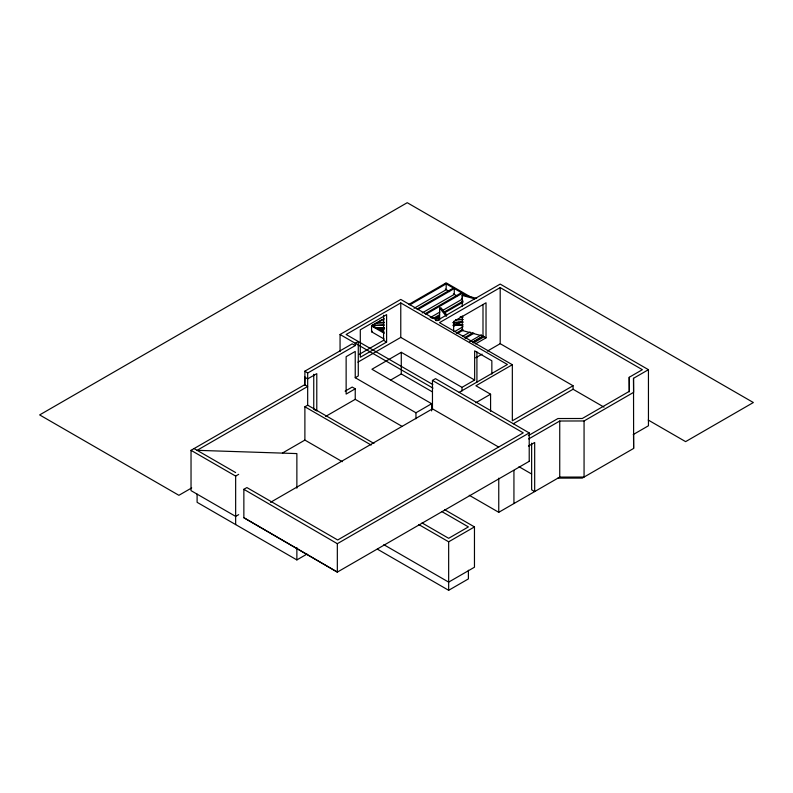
<?xml version="1.0" encoding="UTF-8"?>
<svg xmlns="http://www.w3.org/2000/svg" width="793" height="793" viewBox="0 0 793 793"><rect width="100%" height="100%" fill="white"/><g stroke="black" fill="none" stroke-linecap="round" stroke-linejoin="round"><path stroke-width="1.19" d="M462.24 306.326L462.24 295.452L462.844 294.699L476.682 298.426M453.646 331.157L453.646 321.482L486.03 302.787L486.03 337.848L482.996 336.093L462.24 330.503L462.844 329.759M340.058 351.557L340.058 334.487L400.772 299.427L437.201 320.461L500.195 284.092L648.446 369.687L648.446 425.772L633.27 434.534M459.216 392.317L507.411 364.502L400.772 302.936L346.135 334.487L432.809 384.526M375.634 325.586L371.937 325.427L376.536 322.771L384.337 322.573M376.913 322.84L381.512 319.896L383.971 319.807M384.258 333.278L371.55 325.943L384.228 318.627M408.871 304.393L446.181 282.853L471.597 297.524M409.753 304.909L446.181 283.874L446.181 289.723L414.045 308.279M383.862 325.189L371.55 325.645L371.55 331.781L372.442 331.276M304.889 385.428L304.889 371.144L352.201 343.835L355.234 345.589L355.234 343.25L358.277 341.496L358.277 375.961L355.234 377.716L355.234 351.428L346.135 356.681L346.135 394.081L355.234 388.818L355.234 399.335L402.11 426.396M377.607 329.313L379.758 328.074M380.531 330.106L383.753 328.252M416.969 309.072L453.398 288.037M373.949 443.446L307.674 405.173L307.674 373.047L355.234 345.589M381.423 330.612L384.635 328.758M417.852 309.587L454.28 288.553L454.28 294.391L422.134 312.948M238.683 514.647L235.65 516.392L191.034 490.639L191.034 450.325L304.641 384.734L304.889 376.992M425.058 313.741L461.486 292.716M425.95 314.256L462.378 293.222L462.378 299.07L443.089 310.202M359.368 354.302L383.574 340.326L386.607 342.08L386.607 314.623L360.3 329.809L360.3 357.266L386.607 342.08M430.232 317.626L439.877 312.055M433.156 318.419L439.59 314.712M443.872 312.234L463.162 301.102M357.921 362.153L400.772 337.402L474.65 380.055L474.65 350.843L491.848 360.775L491.848 374.088M435.109 318.31L439.401 315.842M444.754 312.739L462.973 302.232M629.216 391.871L629.216 377.28L642.37 369.687L500.195 287.601L439.481 322.652L512.337 364.721L512.337 420.805L573.061 385.755L573.061 389.254L513.279 423.769M342.308 461.685L304.889 440.085L304.889 406.789L307.674 405.173M474.65 380.055L461.992 387.361L401.278 352.3L371.937 369.251L431.64 403.716L431.64 410.923M456.847 323.435L458.988 322.196M453.447 326.419L456.659 324.565M458.8 323.326L460.951 322.087M345.114 391.157L352.201 387.063L355.234 388.818M454.518 331.643L463.092 326.696M456.371 333.06L462.805 329.343M457.254 333.566L462.616 330.473M191.708 487.913L178.891 495.308L39.65 414.917L407.235 202.701L753.35 402.527L685.618 441.632L648.228 420.042M462.616 336.321L470.11 331.989M325.645 416.424L355.234 399.335M390.8 379.976L401.278 373.919L432.175 391.752M464.47 337.729L473.034 332.782M465.352 338.244L473.927 333.298M191.034 450.325L235.65 476.087L238.683 474.333M469.634 341.614L481.42 334.805M472.549 342.12L482.996 336.093L482.996 304.661M472.559 342.407L482.203 336.837M282.477 453.031L304.889 440.085M473.451 342.923L484.166 336.728M475.582 343.875L486.03 337.848M529.347 461.248L337.332 572.1L243.857 517.72L243.857 489.311L246.891 487.566L337.689 539.983L523.251 432.849L432.463 380.432L432.463 408.841L270.492 502.346M432.463 380.432L435.506 378.667L529.218 432.919L529.218 461.328M475.701 357.831L482.085 354.144M487.417 351.071L500.195 343.686L573.061 385.755M355.234 377.716L415.958 412.776L431.64 403.716M243.857 517.72L337.332 572.1L337.332 543.691L243.857 489.311M512.337 364.721L475.909 385.755L490.58 394.22L490.58 411.289M475.77 402.775L490.58 394.22M197.1 494.138L197.1 502.316L296.869 559.917L306.99 554.079M337.332 543.691L529.218 432.919M528.356 435.625L557.955 418.535L582.28 418.496L629.335 391.326L629.216 377.28M557.955 478.129L582.28 478.09L633.637 448.432L633.518 378.301L648.446 369.687M528.713 438.925L559.739 421.014L584.064 420.964L633.637 392.347L633.518 378.301M528.455 446.082L534.68 442.494L534.68 491.571L531.637 489.816L531.637 443.188M469.258 495.278L498.757 512.308L559.739 477.099L584.064 477.059L584.064 420.964M418.853 524.599L448.66 541.807L474.462 526.909L474.462 567.223L448.66 582.121L383.812 544.682M377.329 549.123L448.66 590.299L468.395 578.91L468.395 570.246M439.639 320.194L439.639 308.1L440.938 307.753L446.895 315.128M431.858 318.043L439.223 317.765M460.099 316.992L462.557 316.903M432.195 318.32L439.609 318.043M460.624 317.269L463.092 317.18M376.913 322.553L384.288 322.285M435.872 320.372L438.331 320.283M455.529 319.648L462.894 319.371M435.823 320.58L438.291 320.491M455.579 319.857L462.993 319.579M383.921 322.791L376.536 322.771M371.937 325.427L384.288 324.971M453.447 322.414L463.33 322.047M452.773 322.642L462.616 322.285M454.429 322.672L460.584 322.444M371.55 325.943L375.267 325.804M454.478 322.88L460.664 322.652M371.55 325.645L375.595 327.985L384.209 327.668M453.11 325.12L462.943 324.753M384.209 327.955L375.595 327.985M453.11 325.408L462.943 325.051M462.24 295.452L474.928 298.862M445.299 283.369L467.533 296.205M445.269 289.118L449.591 291.616M453.398 293.886L456.996 295.888M461.486 298.555L462.378 299.07M573.061 389.254L603.979 407.116M372.442 325.427L373.325 325.943M376.675 327.876L384.09 332.158M371.55 331.781L384.258 339.117M340.058 334.487L432.968 388.124M432.463 408.841L498.688 447.074M519.009 466.72L531.637 474.016M304.641 377.131L307.674 378.885L316.784 373.632L316.784 411.022M304.641 384.734L307.674 386.478L197.1 450.325L296.869 453.586L296.869 488.21M315.773 410.437L313.75 409.267L313.75 374.286M304.889 406.789L371.164 445.051M444.655 509.701L474.462 526.909M441.78 511.544L468.395 526.909L448.66 538.308L422.045 522.934M194.067 448.57L235.65 472.578M304.889 371.144L307.674 373.047M439.639 308.1L446.34 316.397M633.518 434.386L633.637 448.432M559.739 421.014L559.739 477.099M513.933 470.418L513.933 503.545M500.195 287.601L500.195 343.686M498.757 478.169L498.757 512.308M476.92 351.953L476.92 382.206M462.24 316.001L462.24 330.503M461.992 387.361L461.992 390.959M448.66 541.807L448.66 590.299M415.958 412.776L415.958 418.773M401.278 352.3L401.278 373.919M400.772 302.936L400.772 337.402M383.574 315.257L383.574 340.326M296.869 547.557L296.869 559.917M235.65 476.087L235.65 524.579"/></g></svg>
